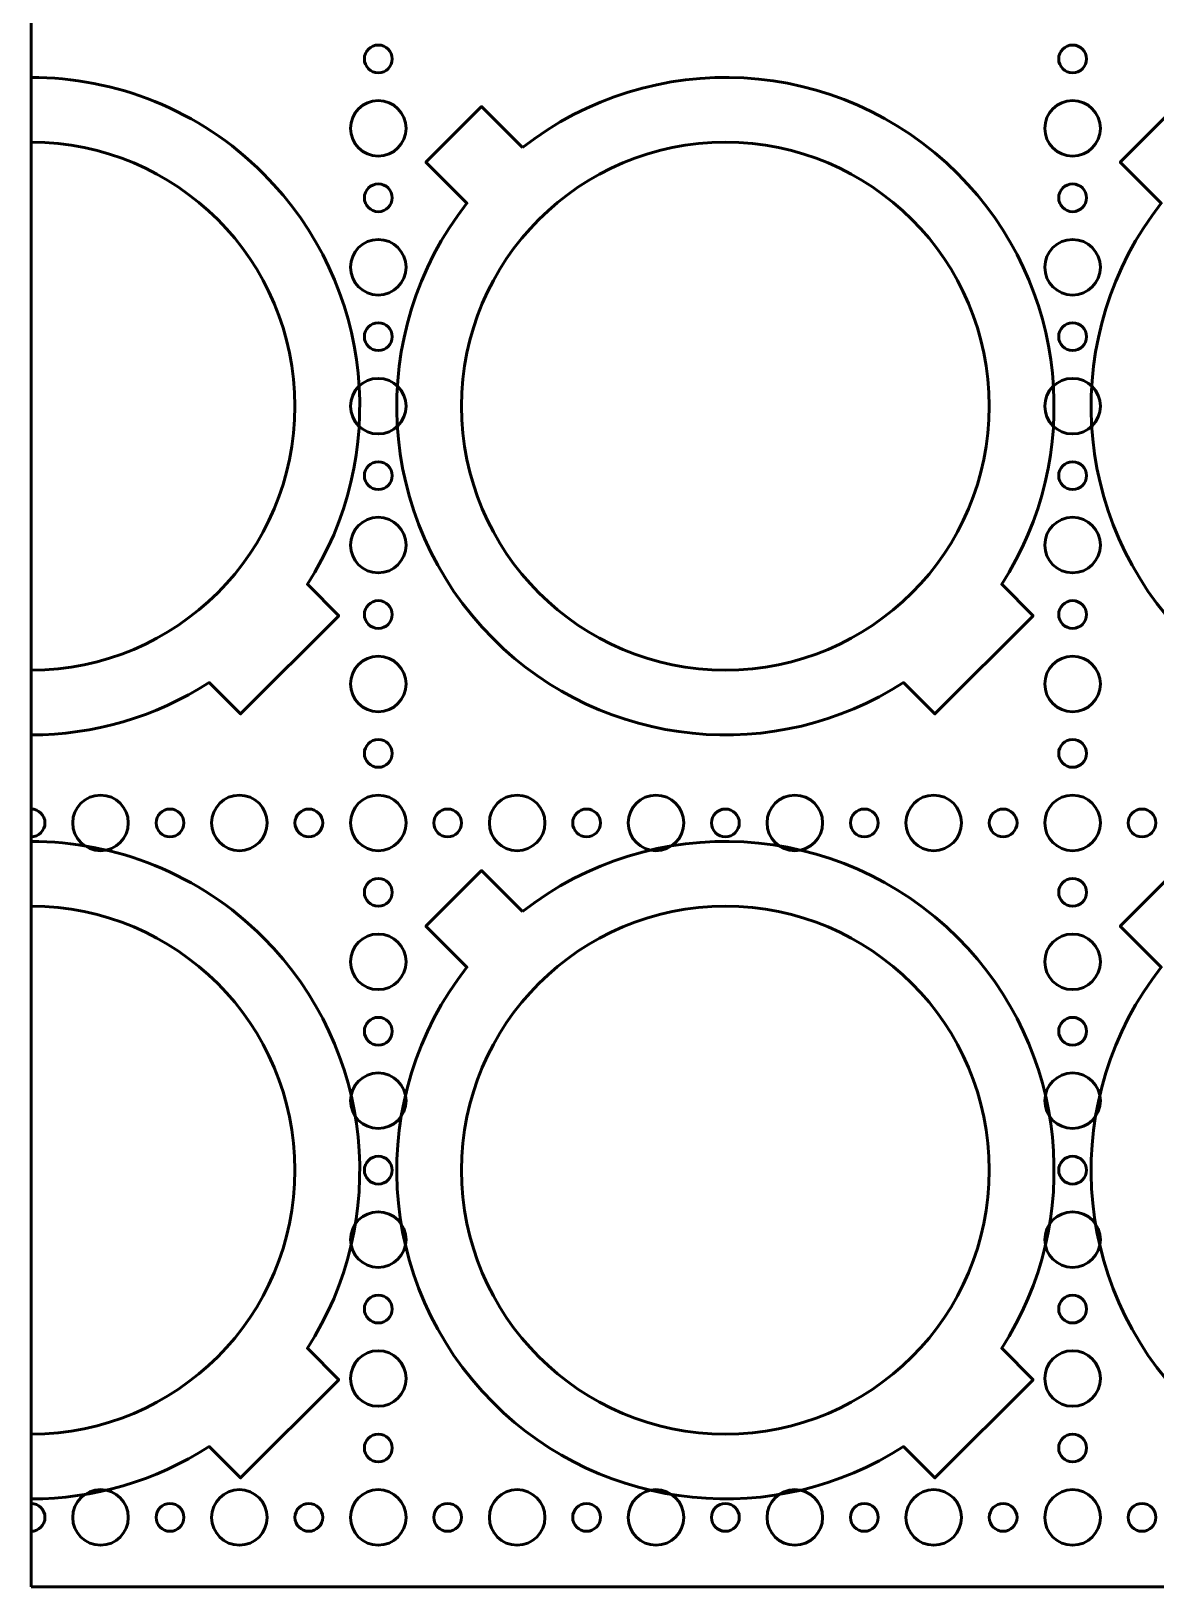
# Model space of a CAD drawing. Header units: centimetres. Extents: x -25 to 25, y -21 to 21.
# Drawn here: x -25 to -12.85, y -21 to -4.2 of the extents above; entities that cross this region are included whole.
import ezdxf

# ---------------------------------------------------------------- set-up
doc = ezdxf.new("R2010")
doc.units = ezdxf.units.CM
doc.header["$MEASUREMENT"] = 0
doc.layers.add('Layer 1', color=7, linetype='Continuous')

msp = doc.modelspace()

# ---------------------------------------------------------------- linework, layer by layer
at = {"layer": 'Layer 1', "lineweight": 53}
msp.add_lwpolyline([(-25, -21), (25, -21), (25, 21), (-25, 21), (-25, -21)], close=True, dxfattribs=at)
for points, knots in [([(-21.4, -4.5), (-21.4, -4.41716), (-21.33284, -4.35), (-21.25, -4.35), (-21.25, -4.35), (-21.16716, -4.35), (-21.1, -4.41716), (-21.1, -4.5), (-21.1, -4.5), (-21.1, -4.58284), (-21.16716, -4.65), (-21.25, -4.65), (-21.25, -4.65), (-21.33284, -4.65), (-21.4, -4.58284), (-21.4, -4.5)], [0, 0, 0, 0, 0.2, 0.2, 0.2, 0.2, 0.4, 0.4, 0.4, 0.4, 0.6, 0.6, 0.6, 0.6, 1, 1, 1, 1]), ([(-13.9, -4.5), (-13.9, -4.41716), (-13.83284, -4.35), (-13.75, -4.35), (-13.75, -4.35), (-13.66716, -4.35), (-13.6, -4.41716), (-13.6, -4.5), (-13.6, -4.5), (-13.6, -4.58284), (-13.66716, -4.65), (-13.75, -4.65), (-13.75, -4.65), (-13.83284, -4.65), (-13.9, -4.58284), (-13.9, -4.5)], [0, 0, 0, 0, 0.2, 0.2, 0.2, 0.2, 0.4, 0.4, 0.4, 0.4, 0.6, 0.6, 0.6, 0.6, 1, 1, 1, 1]), ([(-21.55, -5.25), (-21.55, -5.08431), (-21.41569, -4.95), (-21.25, -4.95), (-21.25, -4.95), (-21.08431, -4.95), (-20.95, -5.08431), (-20.95, -5.25), (-20.95, -5.25), (-20.95, -5.41569), (-21.08431, -5.55), (-21.25, -5.55), (-21.25, -5.55), (-21.41569, -5.55), (-21.55, -5.41569), (-21.55, -5.25)], [0, 0, 0, 0, 0.2, 0.2, 0.2, 0.2, 0.4, 0.4, 0.4, 0.4, 0.6, 0.6, 0.6, 0.6, 1, 1, 1, 1]), ([(-14.05, -5.25), (-14.05, -5.08431), (-13.91569, -4.95), (-13.75, -4.95), (-13.75, -4.95), (-13.58431, -4.95), (-13.45, -5.08431), (-13.45, -5.25), (-13.45, -5.25), (-13.45, -5.41569), (-13.58431, -5.55), (-13.75, -5.55), (-13.75, -5.55), (-13.91569, -5.55), (-14.05, -5.41569), (-14.05, -5.25)], [0, 0, 0, 0, 0.2, 0.2, 0.2, 0.2, 0.4, 0.4, 0.4, 0.4, 0.6, 0.6, 0.6, 0.6, 1, 1, 1, 1]), ([(-24.99999, -5.4), (-23.42598, -5.4), (-22.14999, -6.67599), (-22.14999, -8.25), (-22.14999, -8.25), (-22.14999, -9.82401), (-23.42598, -11.1), (-24.99999, -11.1), (-24.99999, -11.1), (-24.99999, -11.1), (-25, -11.1), (-25, -11.1), (-25, -11.1), (-25, -11.1), (-25, -5.4), (-25, -5.4), (-25, -5.4), (-25, -5.4), (-24.99999, -5.4), (-24.99999, -5.4)], [0, 0, 0, 0, 0.16666667, 0.16666667, 0.16666667, 0.16666667, 0.33333333, 0.33333333, 0.33333333, 0.33333333, 0.5, 0.5, 0.5, 0.5, 0.66666667, 0.66666667, 0.66666667, 0.66666667, 1, 1, 1, 1]), ([(-17.49999, -5.4), (-15.92598, -5.4), (-14.64999, -6.67599), (-14.64999, -8.25), (-14.64999, -8.25), (-14.64999, -9.82401), (-15.92598, -11.1), (-17.49999, -11.1), (-17.49999, -11.1), (-19.074, -11.1), (-20.34999, -9.82401), (-20.34999, -8.25), (-20.34999, -8.25), (-20.34999, -6.67599), (-19.074, -5.4), (-17.49999, -5.4)], [0, 0, 0, 0, 0.2, 0.2, 0.2, 0.2, 0.4, 0.4, 0.4, 0.4, 0.6, 0.6, 0.6, 0.6, 1, 1, 1, 1]), ([(-21.4, -6), (-21.4, -5.91716), (-21.33284, -5.85), (-21.25, -5.85), (-21.25, -5.85), (-21.16716, -5.85), (-21.1, -5.91716), (-21.1, -6), (-21.1, -6), (-21.1, -6.08284), (-21.16716, -6.15), (-21.25, -6.15), (-21.25, -6.15), (-21.33284, -6.15), (-21.4, -6.08284), (-21.4, -6)], [0, 0, 0, 0, 0.2, 0.2, 0.2, 0.2, 0.4, 0.4, 0.4, 0.4, 0.6, 0.6, 0.6, 0.6, 1, 1, 1, 1]), ([(-13.9, -6), (-13.9, -5.91716), (-13.83284, -5.85), (-13.75, -5.85), (-13.75, -5.85), (-13.66716, -5.85), (-13.6, -5.91716), (-13.6, -6), (-13.6, -6), (-13.6, -6.08284), (-13.66716, -6.15), (-13.75, -6.15), (-13.75, -6.15), (-13.83284, -6.15), (-13.9, -6.08284), (-13.9, -6)], [0, 0, 0, 0, 0.2, 0.2, 0.2, 0.2, 0.4, 0.4, 0.4, 0.4, 0.6, 0.6, 0.6, 0.6, 1, 1, 1, 1]), ([(-21.55, -6.75), (-21.55, -6.58431), (-21.41569, -6.45), (-21.25, -6.45), (-21.25, -6.45), (-21.08431, -6.45), (-20.95, -6.58431), (-20.95, -6.75), (-20.95, -6.75), (-20.95, -6.91569), (-21.08431, -7.05), (-21.25, -7.05), (-21.25, -7.05), (-21.41569, -7.05), (-21.55, -6.91569), (-21.55, -6.75)], [0, 0, 0, 0, 0.2, 0.2, 0.2, 0.2, 0.4, 0.4, 0.4, 0.4, 0.6, 0.6, 0.6, 0.6, 1, 1, 1, 1]), ([(-14.05, -6.75), (-14.05, -6.58431), (-13.91569, -6.45), (-13.75, -6.45), (-13.75, -6.45), (-13.58431, -6.45), (-13.45, -6.58431), (-13.45, -6.75), (-13.45, -6.75), (-13.45, -6.91569), (-13.58431, -7.05), (-13.75, -7.05), (-13.75, -7.05), (-13.91569, -7.05), (-14.05, -6.91569), (-14.05, -6.75)], [0, 0, 0, 0, 0.2, 0.2, 0.2, 0.2, 0.4, 0.4, 0.4, 0.4, 0.6, 0.6, 0.6, 0.6, 1, 1, 1, 1]), ([(-21.4, -7.5), (-21.4, -7.41716), (-21.33284, -7.35), (-21.25, -7.35), (-21.25, -7.35), (-21.16716, -7.35), (-21.1, -7.41716), (-21.1, -7.5), (-21.1, -7.5), (-21.1, -7.58284), (-21.16716, -7.65), (-21.25, -7.65), (-21.25, -7.65), (-21.33284, -7.65), (-21.4, -7.58284), (-21.4, -7.5)], [0, 0, 0, 0, 0.2, 0.2, 0.2, 0.2, 0.4, 0.4, 0.4, 0.4, 0.6, 0.6, 0.6, 0.6, 1, 1, 1, 1]), ([(-13.9, -7.5), (-13.9, -7.41716), (-13.83284, -7.35), (-13.75, -7.35), (-13.75, -7.35), (-13.66716, -7.35), (-13.6, -7.41716), (-13.6, -7.5), (-13.6, -7.5), (-13.6, -7.58284), (-13.66716, -7.65), (-13.75, -7.65), (-13.75, -7.65), (-13.83284, -7.65), (-13.9, -7.58284), (-13.9, -7.5)], [0, 0, 0, 0, 0.2, 0.2, 0.2, 0.2, 0.4, 0.4, 0.4, 0.4, 0.6, 0.6, 0.6, 0.6, 1, 1, 1, 1]), ([(-21.55, -8.25), (-21.55, -8.08431), (-21.41569, -7.95), (-21.25, -7.95), (-21.25, -7.95), (-21.08431, -7.95), (-20.95, -8.08431), (-20.95, -8.25), (-20.95, -8.25), (-20.95, -8.41569), (-21.08431, -8.55), (-21.25, -8.55), (-21.25, -8.55), (-21.41569, -8.55), (-21.55, -8.41569), (-21.55, -8.25)], [0, 0, 0, 0, 0.2, 0.2, 0.2, 0.2, 0.4, 0.4, 0.4, 0.4, 0.6, 0.6, 0.6, 0.6, 1, 1, 1, 1]), ([(-14.05, -8.25), (-14.05, -8.08431), (-13.91569, -7.95), (-13.75, -7.95), (-13.75, -7.95), (-13.58431, -7.95), (-13.45, -8.08431), (-13.45, -8.25), (-13.45, -8.25), (-13.45, -8.41569), (-13.58431, -8.55), (-13.75, -8.55), (-13.75, -8.55), (-13.91569, -8.55), (-14.05, -8.41569), (-14.05, -8.25)], [0, 0, 0, 0, 0.2, 0.2, 0.2, 0.2, 0.4, 0.4, 0.4, 0.4, 0.6, 0.6, 0.6, 0.6, 1, 1, 1, 1]), ([(-21.4, -9), (-21.4, -8.91716), (-21.33284, -8.85), (-21.25, -8.85), (-21.25, -8.85), (-21.16716, -8.85), (-21.1, -8.91716), (-21.1, -9), (-21.1, -9), (-21.1, -9.08284), (-21.16716, -9.15), (-21.25, -9.15), (-21.25, -9.15), (-21.33284, -9.15), (-21.4, -9.08284), (-21.4, -9)], [0, 0, 0, 0, 0.2, 0.2, 0.2, 0.2, 0.4, 0.4, 0.4, 0.4, 0.6, 0.6, 0.6, 0.6, 1, 1, 1, 1]), ([(-13.9, -9), (-13.9, -8.91716), (-13.83284, -8.85), (-13.75, -8.85), (-13.75, -8.85), (-13.66716, -8.85), (-13.6, -8.91716), (-13.6, -9), (-13.6, -9), (-13.6, -9.08284), (-13.66716, -9.15), (-13.75, -9.15), (-13.75, -9.15), (-13.83284, -9.15), (-13.9, -9.08284), (-13.9, -9)], [0, 0, 0, 0, 0.2, 0.2, 0.2, 0.2, 0.4, 0.4, 0.4, 0.4, 0.6, 0.6, 0.6, 0.6, 1, 1, 1, 1]), ([(-21.55, -9.75), (-21.55, -9.58431), (-21.41569, -9.45), (-21.25, -9.45), (-21.25, -9.45), (-21.08431, -9.45), (-20.95, -9.58431), (-20.95, -9.75), (-20.95, -9.75), (-20.95, -9.91569), (-21.08431, -10.05), (-21.25, -10.05), (-21.25, -10.05), (-21.41569, -10.05), (-21.55, -9.91569), (-21.55, -9.75)], [0, 0, 0, 0, 0.2, 0.2, 0.2, 0.2, 0.4, 0.4, 0.4, 0.4, 0.6, 0.6, 0.6, 0.6, 1, 1, 1, 1]), ([(-14.05, -9.75), (-14.05, -9.58431), (-13.91569, -9.45), (-13.75, -9.45), (-13.75, -9.45), (-13.58431, -9.45), (-13.45, -9.58431), (-13.45, -9.75), (-13.45, -9.75), (-13.45, -9.91569), (-13.58431, -10.05), (-13.75, -10.05), (-13.75, -10.05), (-13.91569, -10.05), (-14.05, -9.91569), (-14.05, -9.75)], [0, 0, 0, 0, 0.2, 0.2, 0.2, 0.2, 0.4, 0.4, 0.4, 0.4, 0.6, 0.6, 0.6, 0.6, 1, 1, 1, 1]), ([(-21.4, -10.5), (-21.4, -10.41716), (-21.33284, -10.35), (-21.25, -10.35), (-21.25, -10.35), (-21.16716, -10.35), (-21.1, -10.41716), (-21.1, -10.5), (-21.1, -10.5), (-21.1, -10.58284), (-21.16716, -10.65), (-21.25, -10.65), (-21.25, -10.65), (-21.33284, -10.65), (-21.4, -10.58284), (-21.4, -10.5)], [0, 0, 0, 0, 0.2, 0.2, 0.2, 0.2, 0.4, 0.4, 0.4, 0.4, 0.6, 0.6, 0.6, 0.6, 1, 1, 1, 1]), ([(-13.9, -10.5), (-13.9, -10.41716), (-13.83284, -10.35), (-13.75, -10.35), (-13.75, -10.35), (-13.66716, -10.35), (-13.6, -10.41716), (-13.6, -10.5), (-13.6, -10.5), (-13.6, -10.58284), (-13.66716, -10.65), (-13.75, -10.65), (-13.75, -10.65), (-13.83284, -10.65), (-13.9, -10.58284), (-13.9, -10.5)], [0, 0, 0, 0, 0.2, 0.2, 0.2, 0.2, 0.4, 0.4, 0.4, 0.4, 0.6, 0.6, 0.6, 0.6, 1, 1, 1, 1]), ([(-21.55, -11.25), (-21.55, -11.08431), (-21.41569, -10.95), (-21.25, -10.95), (-21.25, -10.95), (-21.08431, -10.95), (-20.95, -11.08431), (-20.95, -11.25), (-20.95, -11.25), (-20.95, -11.41569), (-21.08431, -11.55), (-21.25, -11.55), (-21.25, -11.55), (-21.41569, -11.55), (-21.55, -11.41569), (-21.55, -11.25)], [0, 0, 0, 0, 0.2, 0.2, 0.2, 0.2, 0.4, 0.4, 0.4, 0.4, 0.6, 0.6, 0.6, 0.6, 1, 1, 1, 1]), ([(-14.05, -11.25), (-14.05, -11.08431), (-13.91569, -10.95), (-13.75, -10.95), (-13.75, -10.95), (-13.58431, -10.95), (-13.45, -11.08431), (-13.45, -11.25), (-13.45, -11.25), (-13.45, -11.41569), (-13.58431, -11.55), (-13.75, -11.55), (-13.75, -11.55), (-13.91569, -11.55), (-14.05, -11.41569), (-14.05, -11.25)], [0, 0, 0, 0, 0.2, 0.2, 0.2, 0.2, 0.4, 0.4, 0.4, 0.4, 0.6, 0.6, 0.6, 0.6, 1, 1, 1, 1]), ([(-21.4, -12), (-21.4, -11.91716), (-21.33284, -11.85), (-21.25, -11.85), (-21.25, -11.85), (-21.16716, -11.85), (-21.1, -11.91716), (-21.1, -12), (-21.1, -12), (-21.1, -12.08284), (-21.16716, -12.15), (-21.25, -12.15), (-21.25, -12.15), (-21.33284, -12.15), (-21.4, -12.08284), (-21.4, -12)], [0, 0, 0, 0, 0.2, 0.2, 0.2, 0.2, 0.4, 0.4, 0.4, 0.4, 0.6, 0.6, 0.6, 0.6, 1, 1, 1, 1]), ([(-13.9, -12), (-13.9, -11.91716), (-13.83284, -11.85), (-13.75, -11.85), (-13.75, -11.85), (-13.66716, -11.85), (-13.6, -11.91716), (-13.6, -12), (-13.6, -12), (-13.6, -12.08284), (-13.66716, -12.15), (-13.75, -12.15), (-13.75, -12.15), (-13.83284, -12.15), (-13.9, -12.08284), (-13.9, -12)], [0, 0, 0, 0, 0.2, 0.2, 0.2, 0.2, 0.4, 0.4, 0.4, 0.4, 0.6, 0.6, 0.6, 0.6, 1, 1, 1, 1]), ([(-25, -12.6), (-24.91716, -12.6), (-24.85, -12.66716), (-24.85, -12.75), (-24.85, -12.75), (-24.85, -12.83284), (-24.91716, -12.9), (-25, -12.9), (-25, -12.9), (-25, -12.9), (-25, -12.6), (-25, -12.6)], [0, 0, 0, 0, 0.25, 0.25, 0.25, 0.25, 0.5, 0.5, 0.5, 0.5, 1, 1, 1, 1]), ([(-24.25, -12.45), (-24.08431, -12.45), (-23.95, -12.58431), (-23.95, -12.75), (-23.95, -12.75), (-23.95, -12.91569), (-24.08431, -13.05), (-24.25, -13.05), (-24.25, -13.05), (-24.41569, -13.05), (-24.55, -12.91569), (-24.55, -12.75), (-24.55, -12.75), (-24.55, -12.58431), (-24.41569, -12.45), (-24.25, -12.45)], [0, 0, 0, 0, 0.2, 0.2, 0.2, 0.2, 0.4, 0.4, 0.4, 0.4, 0.6, 0.6, 0.6, 0.6, 1, 1, 1, 1]), ([(-23.5, -12.6), (-23.41716, -12.6), (-23.35, -12.66716), (-23.35, -12.75), (-23.35, -12.75), (-23.35, -12.83284), (-23.41716, -12.9), (-23.5, -12.9), (-23.5, -12.9), (-23.58284, -12.9), (-23.65, -12.83284), (-23.65, -12.75), (-23.65, -12.75), (-23.65, -12.66716), (-23.58284, -12.6), (-23.5, -12.6)], [0, 0, 0, 0, 0.2, 0.2, 0.2, 0.2, 0.4, 0.4, 0.4, 0.4, 0.6, 0.6, 0.6, 0.6, 1, 1, 1, 1]), ([(-22.75, -12.45), (-22.58431, -12.45), (-22.45, -12.58431), (-22.45, -12.75), (-22.45, -12.75), (-22.45, -12.91569), (-22.58431, -13.05), (-22.75, -13.05), (-22.75, -13.05), (-22.91569, -13.05), (-23.05, -12.91569), (-23.05, -12.75), (-23.05, -12.75), (-23.05, -12.58431), (-22.91569, -12.45), (-22.75, -12.45)], [0, 0, 0, 0, 0.2, 0.2, 0.2, 0.2, 0.4, 0.4, 0.4, 0.4, 0.6, 0.6, 0.6, 0.6, 1, 1, 1, 1]), ([(-22, -12.6), (-21.91716, -12.6), (-21.85, -12.66716), (-21.85, -12.75), (-21.85, -12.75), (-21.85, -12.83284), (-21.91716, -12.9), (-22, -12.9), (-22, -12.9), (-22.08284, -12.9), (-22.15, -12.83284), (-22.15, -12.75), (-22.15, -12.75), (-22.15, -12.66716), (-22.08284, -12.6), (-22, -12.6)], [0, 0, 0, 0, 0.2, 0.2, 0.2, 0.2, 0.4, 0.4, 0.4, 0.4, 0.6, 0.6, 0.6, 0.6, 1, 1, 1, 1]), ([(-21.25, -12.45), (-21.08431, -12.45), (-20.95, -12.58431), (-20.95, -12.75), (-20.95, -12.75), (-20.95, -12.91569), (-21.08431, -13.05), (-21.25, -13.05), (-21.25, -13.05), (-21.41569, -13.05), (-21.55, -12.91569), (-21.55, -12.75), (-21.55, -12.75), (-21.55, -12.58431), (-21.41569, -12.45), (-21.25, -12.45)], [0, 0, 0, 0, 0.2, 0.2, 0.2, 0.2, 0.4, 0.4, 0.4, 0.4, 0.6, 0.6, 0.6, 0.6, 1, 1, 1, 1]), ([(-20.5, -12.6), (-20.41716, -12.6), (-20.35, -12.66716), (-20.35, -12.75), (-20.35, -12.75), (-20.35, -12.83284), (-20.41716, -12.9), (-20.5, -12.9), (-20.5, -12.9), (-20.58284, -12.9), (-20.65, -12.83284), (-20.65, -12.75), (-20.65, -12.75), (-20.65, -12.66716), (-20.58284, -12.6), (-20.5, -12.6)], [0, 0, 0, 0, 0.2, 0.2, 0.2, 0.2, 0.4, 0.4, 0.4, 0.4, 0.6, 0.6, 0.6, 0.6, 1, 1, 1, 1]), ([(-19.75, -12.45), (-19.58431, -12.45), (-19.45, -12.58431), (-19.45, -12.75), (-19.45, -12.75), (-19.45, -12.91569), (-19.58431, -13.05), (-19.75, -13.05), (-19.75, -13.05), (-19.91569, -13.05), (-20.05, -12.91569), (-20.05, -12.75), (-20.05, -12.75), (-20.05, -12.58431), (-19.91569, -12.45), (-19.75, -12.45)], [0, 0, 0, 0, 0.2, 0.2, 0.2, 0.2, 0.4, 0.4, 0.4, 0.4, 0.6, 0.6, 0.6, 0.6, 1, 1, 1, 1]), ([(-19, -12.6), (-18.91716, -12.6), (-18.85, -12.66716), (-18.85, -12.75), (-18.85, -12.75), (-18.85, -12.83284), (-18.91716, -12.9), (-19, -12.9), (-19, -12.9), (-19.08284, -12.9), (-19.15, -12.83284), (-19.15, -12.75), (-19.15, -12.75), (-19.15, -12.66716), (-19.08284, -12.6), (-19, -12.6)], [0, 0, 0, 0, 0.2, 0.2, 0.2, 0.2, 0.4, 0.4, 0.4, 0.4, 0.6, 0.6, 0.6, 0.6, 1, 1, 1, 1]), ([(-18.25, -12.45), (-18.08431, -12.45), (-17.95, -12.58431), (-17.95, -12.75), (-17.95, -12.75), (-17.95, -12.91569), (-18.08431, -13.05), (-18.25, -13.05), (-18.25, -13.05), (-18.41569, -13.05), (-18.55, -12.91569), (-18.55, -12.75), (-18.55, -12.75), (-18.55, -12.58431), (-18.41569, -12.45), (-18.25, -12.45)], [0, 0, 0, 0, 0.2, 0.2, 0.2, 0.2, 0.4, 0.4, 0.4, 0.4, 0.6, 0.6, 0.6, 0.6, 1, 1, 1, 1]), ([(-17.5, -12.6), (-17.41716, -12.6), (-17.35, -12.66716), (-17.35, -12.75), (-17.35, -12.75), (-17.35, -12.83284), (-17.41716, -12.9), (-17.5, -12.9), (-17.5, -12.9), (-17.58284, -12.9), (-17.65, -12.83284), (-17.65, -12.75), (-17.65, -12.75), (-17.65, -12.66716), (-17.58284, -12.6), (-17.5, -12.6)], [0, 0, 0, 0, 0.2, 0.2, 0.2, 0.2, 0.4, 0.4, 0.4, 0.4, 0.6, 0.6, 0.6, 0.6, 1, 1, 1, 1]), ([(-16.75, -12.45), (-16.58431, -12.45), (-16.45, -12.58431), (-16.45, -12.75), (-16.45, -12.75), (-16.45, -12.91569), (-16.58431, -13.05), (-16.75, -13.05), (-16.75, -13.05), (-16.91569, -13.05), (-17.05, -12.91569), (-17.05, -12.75), (-17.05, -12.75), (-17.05, -12.58431), (-16.91569, -12.45), (-16.75, -12.45)], [0, 0, 0, 0, 0.2, 0.2, 0.2, 0.2, 0.4, 0.4, 0.4, 0.4, 0.6, 0.6, 0.6, 0.6, 1, 1, 1, 1]), ([(-16, -12.6), (-15.91716, -12.6), (-15.85, -12.66716), (-15.85, -12.75), (-15.85, -12.75), (-15.85, -12.83284), (-15.91716, -12.9), (-16, -12.9), (-16, -12.9), (-16.08284, -12.9), (-16.15, -12.83284), (-16.15, -12.75), (-16.15, -12.75), (-16.15, -12.66716), (-16.08284, -12.6), (-16, -12.6)], [0, 0, 0, 0, 0.2, 0.2, 0.2, 0.2, 0.4, 0.4, 0.4, 0.4, 0.6, 0.6, 0.6, 0.6, 1, 1, 1, 1]), ([(-15.25, -12.45), (-15.08431, -12.45), (-14.95, -12.58431), (-14.95, -12.75), (-14.95, -12.75), (-14.95, -12.91569), (-15.08431, -13.05), (-15.25, -13.05), (-15.25, -13.05), (-15.41569, -13.05), (-15.55, -12.91569), (-15.55, -12.75), (-15.55, -12.75), (-15.55, -12.58431), (-15.41569, -12.45), (-15.25, -12.45)], [0, 0, 0, 0, 0.2, 0.2, 0.2, 0.2, 0.4, 0.4, 0.4, 0.4, 0.6, 0.6, 0.6, 0.6, 1, 1, 1, 1]), ([(-14.5, -12.6), (-14.41716, -12.6), (-14.35, -12.66716), (-14.35, -12.75), (-14.35, -12.75), (-14.35, -12.83284), (-14.41716, -12.9), (-14.5, -12.9), (-14.5, -12.9), (-14.58284, -12.9), (-14.65, -12.83284), (-14.65, -12.75), (-14.65, -12.75), (-14.65, -12.66716), (-14.58284, -12.6), (-14.5, -12.6)], [0, 0, 0, 0, 0.2, 0.2, 0.2, 0.2, 0.4, 0.4, 0.4, 0.4, 0.6, 0.6, 0.6, 0.6, 1, 1, 1, 1]), ([(-13.75, -12.45), (-13.58431, -12.45), (-13.45, -12.58431), (-13.45, -12.75), (-13.45, -12.75), (-13.45, -12.91569), (-13.58431, -13.05), (-13.75, -13.05), (-13.75, -13.05), (-13.91569, -13.05), (-14.05, -12.91569), (-14.05, -12.75), (-14.05, -12.75), (-14.05, -12.58431), (-13.91569, -12.45), (-13.75, -12.45)], [0, 0, 0, 0, 0.2, 0.2, 0.2, 0.2, 0.4, 0.4, 0.4, 0.4, 0.6, 0.6, 0.6, 0.6, 1, 1, 1, 1]), ([(-13, -12.6), (-12.91716, -12.6), (-12.85, -12.66716), (-12.85, -12.75), (-12.85, -12.75), (-12.85, -12.83284), (-12.91716, -12.9), (-13, -12.9), (-13, -12.9), (-13.08284, -12.9), (-13.15, -12.83284), (-13.15, -12.75), (-13.15, -12.75), (-13.15, -12.66716), (-13.08284, -12.6), (-13, -12.6)], [0, 0, 0, 0, 0.2, 0.2, 0.2, 0.2, 0.4, 0.4, 0.4, 0.4, 0.6, 0.6, 0.6, 0.6, 1, 1, 1, 1]), ([(-21.4, -13.5), (-21.4, -13.41716), (-21.33284, -13.35), (-21.25, -13.35), (-21.25, -13.35), (-21.16716, -13.35), (-21.1, -13.41716), (-21.1, -13.5), (-21.1, -13.5), (-21.1, -13.58284), (-21.16716, -13.65), (-21.25, -13.65), (-21.25, -13.65), (-21.33284, -13.65), (-21.4, -13.58284), (-21.4, -13.5)], [0, 0, 0, 0, 0.2, 0.2, 0.2, 0.2, 0.4, 0.4, 0.4, 0.4, 0.6, 0.6, 0.6, 0.6, 1, 1, 1, 1]), ([(-13.9, -13.5), (-13.9, -13.41716), (-13.83284, -13.35), (-13.75, -13.35), (-13.75, -13.35), (-13.66716, -13.35), (-13.6, -13.41716), (-13.6, -13.5), (-13.6, -13.5), (-13.6, -13.58284), (-13.66716, -13.65), (-13.75, -13.65), (-13.75, -13.65), (-13.83284, -13.65), (-13.9, -13.58284), (-13.9, -13.5)], [0, 0, 0, 0, 0.2, 0.2, 0.2, 0.2, 0.4, 0.4, 0.4, 0.4, 0.6, 0.6, 0.6, 0.6, 1, 1, 1, 1]), ([(-24.99999, -13.65), (-23.42598, -13.65), (-22.14999, -14.92599), (-22.14999, -16.5), (-22.14999, -16.5), (-22.14999, -18.07401), (-23.42598, -19.35), (-24.99999, -19.35), (-24.99999, -19.35), (-24.99999, -19.35), (-25, -19.35), (-25, -19.35), (-25, -19.35), (-25, -19.35), (-25, -13.65), (-25, -13.65), (-25, -13.65), (-25, -13.65), (-24.99999, -13.65), (-24.99999, -13.65)], [0, 0, 0, 0, 0.16666667, 0.16666667, 0.16666667, 0.16666667, 0.33333333, 0.33333333, 0.33333333, 0.33333333, 0.5, 0.5, 0.5, 0.5, 0.66666667, 0.66666667, 0.66666667, 0.66666667, 1, 1, 1, 1]), ([(-17.49999, -13.65), (-15.92598, -13.65), (-14.64999, -14.92599), (-14.64999, -16.5), (-14.64999, -16.5), (-14.64999, -18.07401), (-15.92598, -19.35), (-17.49999, -19.35), (-17.49999, -19.35), (-19.074, -19.35), (-20.34999, -18.07401), (-20.34999, -16.5), (-20.34999, -16.5), (-20.34999, -14.92599), (-19.074, -13.65), (-17.49999, -13.65)], [0, 0, 0, 0, 0.2, 0.2, 0.2, 0.2, 0.4, 0.4, 0.4, 0.4, 0.6, 0.6, 0.6, 0.6, 1, 1, 1, 1]), ([(-21.55, -14.25), (-21.55, -14.08431), (-21.41569, -13.95), (-21.25, -13.95), (-21.25, -13.95), (-21.08431, -13.95), (-20.95, -14.08431), (-20.95, -14.25), (-20.95, -14.25), (-20.95, -14.41569), (-21.08431, -14.55), (-21.25, -14.55), (-21.25, -14.55), (-21.41569, -14.55), (-21.55, -14.41569), (-21.55, -14.25)], [0, 0, 0, 0, 0.2, 0.2, 0.2, 0.2, 0.4, 0.4, 0.4, 0.4, 0.6, 0.6, 0.6, 0.6, 1, 1, 1, 1]), ([(-14.05, -14.25), (-14.05, -14.08431), (-13.91569, -13.95), (-13.75, -13.95), (-13.75, -13.95), (-13.58431, -13.95), (-13.45, -14.08431), (-13.45, -14.25), (-13.45, -14.25), (-13.45, -14.41569), (-13.58431, -14.55), (-13.75, -14.55), (-13.75, -14.55), (-13.91569, -14.55), (-14.05, -14.41569), (-14.05, -14.25)], [0, 0, 0, 0, 0.2, 0.2, 0.2, 0.2, 0.4, 0.4, 0.4, 0.4, 0.6, 0.6, 0.6, 0.6, 1, 1, 1, 1]), ([(-21.4, -15), (-21.4, -14.91716), (-21.33284, -14.85), (-21.25, -14.85), (-21.25, -14.85), (-21.16716, -14.85), (-21.1, -14.91716), (-21.1, -15), (-21.1, -15), (-21.1, -15.08284), (-21.16716, -15.15), (-21.25, -15.15), (-21.25, -15.15), (-21.33284, -15.15), (-21.4, -15.08284), (-21.4, -15)], [0, 0, 0, 0, 0.2, 0.2, 0.2, 0.2, 0.4, 0.4, 0.4, 0.4, 0.6, 0.6, 0.6, 0.6, 1, 1, 1, 1]), ([(-13.9, -15), (-13.9, -14.91716), (-13.83284, -14.85), (-13.75, -14.85), (-13.75, -14.85), (-13.66716, -14.85), (-13.6, -14.91716), (-13.6, -15), (-13.6, -15), (-13.6, -15.08284), (-13.66716, -15.15), (-13.75, -15.15), (-13.75, -15.15), (-13.83284, -15.15), (-13.9, -15.08284), (-13.9, -15)], [0, 0, 0, 0, 0.2, 0.2, 0.2, 0.2, 0.4, 0.4, 0.4, 0.4, 0.6, 0.6, 0.6, 0.6, 1, 1, 1, 1]), ([(-21.55, -15.75), (-21.55, -15.58431), (-21.41569, -15.45), (-21.25, -15.45), (-21.25, -15.45), (-21.08431, -15.45), (-20.95, -15.58431), (-20.95, -15.75), (-20.95, -15.75), (-20.95, -15.91569), (-21.08431, -16.05), (-21.25, -16.05), (-21.25, -16.05), (-21.41569, -16.05), (-21.55, -15.91569), (-21.55, -15.75)], [0, 0, 0, 0, 0.2, 0.2, 0.2, 0.2, 0.4, 0.4, 0.4, 0.4, 0.6, 0.6, 0.6, 0.6, 1, 1, 1, 1]), ([(-14.05, -15.75), (-14.05, -15.58431), (-13.91569, -15.45), (-13.75, -15.45), (-13.75, -15.45), (-13.58431, -15.45), (-13.45, -15.58431), (-13.45, -15.75), (-13.45, -15.75), (-13.45, -15.91569), (-13.58431, -16.05), (-13.75, -16.05), (-13.75, -16.05), (-13.91569, -16.05), (-14.05, -15.91569), (-14.05, -15.75)], [0, 0, 0, 0, 0.2, 0.2, 0.2, 0.2, 0.4, 0.4, 0.4, 0.4, 0.6, 0.6, 0.6, 0.6, 1, 1, 1, 1]), ([(-21.4, -16.5), (-21.4, -16.41716), (-21.33284, -16.35), (-21.25, -16.35), (-21.25, -16.35), (-21.16716, -16.35), (-21.1, -16.41716), (-21.1, -16.5), (-21.1, -16.5), (-21.1, -16.58284), (-21.16716, -16.65), (-21.25, -16.65), (-21.25, -16.65), (-21.33284, -16.65), (-21.4, -16.58284), (-21.4, -16.5)], [0, 0, 0, 0, 0.2, 0.2, 0.2, 0.2, 0.4, 0.4, 0.4, 0.4, 0.6, 0.6, 0.6, 0.6, 1, 1, 1, 1]), ([(-13.9, -16.5), (-13.9, -16.41716), (-13.83284, -16.35), (-13.75, -16.35), (-13.75, -16.35), (-13.66716, -16.35), (-13.6, -16.41716), (-13.6, -16.5), (-13.6, -16.5), (-13.6, -16.58284), (-13.66716, -16.65), (-13.75, -16.65), (-13.75, -16.65), (-13.83284, -16.65), (-13.9, -16.58284), (-13.9, -16.5)], [0, 0, 0, 0, 0.2, 0.2, 0.2, 0.2, 0.4, 0.4, 0.4, 0.4, 0.6, 0.6, 0.6, 0.6, 1, 1, 1, 1]), ([(-21.55, -17.25), (-21.55, -17.08431), (-21.41569, -16.95), (-21.25, -16.95), (-21.25, -16.95), (-21.08431, -16.95), (-20.95, -17.08431), (-20.95, -17.25), (-20.95, -17.25), (-20.95, -17.41569), (-21.08431, -17.55), (-21.25, -17.55), (-21.25, -17.55), (-21.41569, -17.55), (-21.55, -17.41569), (-21.55, -17.25)], [0, 0, 0, 0, 0.2, 0.2, 0.2, 0.2, 0.4, 0.4, 0.4, 0.4, 0.6, 0.6, 0.6, 0.6, 1, 1, 1, 1]), ([(-14.05, -17.25), (-14.05, -17.08431), (-13.91569, -16.95), (-13.75, -16.95), (-13.75, -16.95), (-13.58431, -16.95), (-13.45, -17.08431), (-13.45, -17.25), (-13.45, -17.25), (-13.45, -17.41569), (-13.58431, -17.55), (-13.75, -17.55), (-13.75, -17.55), (-13.91569, -17.55), (-14.05, -17.41569), (-14.05, -17.25)], [0, 0, 0, 0, 0.2, 0.2, 0.2, 0.2, 0.4, 0.4, 0.4, 0.4, 0.6, 0.6, 0.6, 0.6, 1, 1, 1, 1]), ([(-21.4, -18), (-21.4, -17.91716), (-21.33284, -17.85), (-21.25, -17.85), (-21.25, -17.85), (-21.16716, -17.85), (-21.1, -17.91716), (-21.1, -18), (-21.1, -18), (-21.1, -18.08284), (-21.16716, -18.15), (-21.25, -18.15), (-21.25, -18.15), (-21.33284, -18.15), (-21.4, -18.08284), (-21.4, -18)], [0, 0, 0, 0, 0.2, 0.2, 0.2, 0.2, 0.4, 0.4, 0.4, 0.4, 0.6, 0.6, 0.6, 0.6, 1, 1, 1, 1]), ([(-13.9, -18), (-13.9, -17.91716), (-13.83284, -17.85), (-13.75, -17.85), (-13.75, -17.85), (-13.66716, -17.85), (-13.6, -17.91716), (-13.6, -18), (-13.6, -18), (-13.6, -18.08284), (-13.66716, -18.15), (-13.75, -18.15), (-13.75, -18.15), (-13.83284, -18.15), (-13.9, -18.08284), (-13.9, -18)], [0, 0, 0, 0, 0.2, 0.2, 0.2, 0.2, 0.4, 0.4, 0.4, 0.4, 0.6, 0.6, 0.6, 0.6, 1, 1, 1, 1]), ([(-21.55, -18.75), (-21.55, -18.58431), (-21.41569, -18.45), (-21.25, -18.45), (-21.25, -18.45), (-21.08431, -18.45), (-20.95, -18.58431), (-20.95, -18.75), (-20.95, -18.75), (-20.95, -18.91569), (-21.08431, -19.05), (-21.25, -19.05), (-21.25, -19.05), (-21.41569, -19.05), (-21.55, -18.91569), (-21.55, -18.75)], [0, 0, 0, 0, 0.2, 0.2, 0.2, 0.2, 0.4, 0.4, 0.4, 0.4, 0.6, 0.6, 0.6, 0.6, 1, 1, 1, 1]), ([(-14.05, -18.75), (-14.05, -18.58431), (-13.91569, -18.45), (-13.75, -18.45), (-13.75, -18.45), (-13.58431, -18.45), (-13.45, -18.58431), (-13.45, -18.75), (-13.45, -18.75), (-13.45, -18.91569), (-13.58431, -19.05), (-13.75, -19.05), (-13.75, -19.05), (-13.91569, -19.05), (-14.05, -18.91569), (-14.05, -18.75)], [0, 0, 0, 0, 0.2, 0.2, 0.2, 0.2, 0.4, 0.4, 0.4, 0.4, 0.6, 0.6, 0.6, 0.6, 1, 1, 1, 1]), ([(-21.4, -19.5), (-21.4, -19.41716), (-21.33284, -19.35), (-21.25, -19.35), (-21.25, -19.35), (-21.16716, -19.35), (-21.1, -19.41716), (-21.1, -19.5), (-21.1, -19.5), (-21.1, -19.58284), (-21.16716, -19.65), (-21.25, -19.65), (-21.25, -19.65), (-21.33284, -19.65), (-21.4, -19.58284), (-21.4, -19.5)], [0, 0, 0, 0, 0.2, 0.2, 0.2, 0.2, 0.4, 0.4, 0.4, 0.4, 0.6, 0.6, 0.6, 0.6, 1, 1, 1, 1]), ([(-13.9, -19.5), (-13.9, -19.41716), (-13.83284, -19.35), (-13.75, -19.35), (-13.75, -19.35), (-13.66716, -19.35), (-13.6, -19.41716), (-13.6, -19.5), (-13.6, -19.5), (-13.6, -19.58284), (-13.66716, -19.65), (-13.75, -19.65), (-13.75, -19.65), (-13.83284, -19.65), (-13.9, -19.58284), (-13.9, -19.5)], [0, 0, 0, 0, 0.2, 0.2, 0.2, 0.2, 0.4, 0.4, 0.4, 0.4, 0.6, 0.6, 0.6, 0.6, 1, 1, 1, 1]), ([(-24.25, -19.95), (-24.08431, -19.95), (-23.95, -20.08431), (-23.95, -20.25), (-23.95, -20.25), (-23.95, -20.41569), (-24.08431, -20.55), (-24.25, -20.55), (-24.25, -20.55), (-24.41569, -20.55), (-24.55, -20.41569), (-24.55, -20.25), (-24.55, -20.25), (-24.55, -20.08431), (-24.41569, -19.95), (-24.25, -19.95)], [0, 0, 0, 0, 0.2, 0.2, 0.2, 0.2, 0.4, 0.4, 0.4, 0.4, 0.6, 0.6, 0.6, 0.6, 1, 1, 1, 1]), ([(-22.75, -19.95), (-22.58431, -19.95), (-22.45, -20.08431), (-22.45, -20.25), (-22.45, -20.25), (-22.45, -20.41569), (-22.58431, -20.55), (-22.75, -20.55), (-22.75, -20.55), (-22.91569, -20.55), (-23.05, -20.41569), (-23.05, -20.25), (-23.05, -20.25), (-23.05, -20.08431), (-22.91569, -19.95), (-22.75, -19.95)], [0, 0, 0, 0, 0.2, 0.2, 0.2, 0.2, 0.4, 0.4, 0.4, 0.4, 0.6, 0.6, 0.6, 0.6, 1, 1, 1, 1]), ([(-21.25, -19.95), (-21.08431, -19.95), (-20.95, -20.08431), (-20.95, -20.25), (-20.95, -20.25), (-20.95, -20.41569), (-21.08431, -20.55), (-21.25, -20.55), (-21.25, -20.55), (-21.41569, -20.55), (-21.55, -20.41569), (-21.55, -20.25), (-21.55, -20.25), (-21.55, -20.08431), (-21.41569, -19.95), (-21.25, -19.95)], [0, 0, 0, 0, 0.2, 0.2, 0.2, 0.2, 0.4, 0.4, 0.4, 0.4, 0.6, 0.6, 0.6, 0.6, 1, 1, 1, 1]), ([(-19.75, -19.95), (-19.58431, -19.95), (-19.45, -20.08431), (-19.45, -20.25), (-19.45, -20.25), (-19.45, -20.41569), (-19.58431, -20.55), (-19.75, -20.55), (-19.75, -20.55), (-19.91569, -20.55), (-20.05, -20.41569), (-20.05, -20.25), (-20.05, -20.25), (-20.05, -20.08431), (-19.91569, -19.95), (-19.75, -19.95)], [0, 0, 0, 0, 0.2, 0.2, 0.2, 0.2, 0.4, 0.4, 0.4, 0.4, 0.6, 0.6, 0.6, 0.6, 1, 1, 1, 1]), ([(-18.25, -19.95), (-18.08431, -19.95), (-17.95, -20.08431), (-17.95, -20.25), (-17.95, -20.25), (-17.95, -20.41569), (-18.08431, -20.55), (-18.25, -20.55), (-18.25, -20.55), (-18.41569, -20.55), (-18.55, -20.41569), (-18.55, -20.25), (-18.55, -20.25), (-18.55, -20.08431), (-18.41569, -19.95), (-18.25, -19.95)], [0, 0, 0, 0, 0.2, 0.2, 0.2, 0.2, 0.4, 0.4, 0.4, 0.4, 0.6, 0.6, 0.6, 0.6, 1, 1, 1, 1]), ([(-16.75, -19.95), (-16.58431, -19.95), (-16.45, -20.08431), (-16.45, -20.25), (-16.45, -20.25), (-16.45, -20.41569), (-16.58431, -20.55), (-16.75, -20.55), (-16.75, -20.55), (-16.91569, -20.55), (-17.05, -20.41569), (-17.05, -20.25), (-17.05, -20.25), (-17.05, -20.08431), (-16.91569, -19.95), (-16.75, -19.95)], [0, 0, 0, 0, 0.2, 0.2, 0.2, 0.2, 0.4, 0.4, 0.4, 0.4, 0.6, 0.6, 0.6, 0.6, 1, 1, 1, 1]), ([(-15.25, -19.95), (-15.08431, -19.95), (-14.95, -20.08431), (-14.95, -20.25), (-14.95, -20.25), (-14.95, -20.41569), (-15.08431, -20.55), (-15.25, -20.55), (-15.25, -20.55), (-15.41569, -20.55), (-15.55, -20.41569), (-15.55, -20.25), (-15.55, -20.25), (-15.55, -20.08431), (-15.41569, -19.95), (-15.25, -19.95)], [0, 0, 0, 0, 0.2, 0.2, 0.2, 0.2, 0.4, 0.4, 0.4, 0.4, 0.6, 0.6, 0.6, 0.6, 1, 1, 1, 1]), ([(-13.75, -19.95), (-13.58431, -19.95), (-13.45, -20.08431), (-13.45, -20.25), (-13.45, -20.25), (-13.45, -20.41569), (-13.58431, -20.55), (-13.75, -20.55), (-13.75, -20.55), (-13.91569, -20.55), (-14.05, -20.41569), (-14.05, -20.25), (-14.05, -20.25), (-14.05, -20.08431), (-13.91569, -19.95), (-13.75, -19.95)], [0, 0, 0, 0, 0.2, 0.2, 0.2, 0.2, 0.4, 0.4, 0.4, 0.4, 0.6, 0.6, 0.6, 0.6, 1, 1, 1, 1]), ([(-25, -20.1), (-24.91716, -20.1), (-24.85, -20.16716), (-24.85, -20.25), (-24.85, -20.25), (-24.85, -20.33284), (-24.91716, -20.4), (-25, -20.4), (-25, -20.4), (-25, -20.4), (-25, -20.1), (-25, -20.1)], [0, 0, 0, 0, 0.25, 0.25, 0.25, 0.25, 0.5, 0.5, 0.5, 0.5, 1, 1, 1, 1]), ([(-23.5, -20.1), (-23.41716, -20.1), (-23.35, -20.16716), (-23.35, -20.25), (-23.35, -20.25), (-23.35, -20.33284), (-23.41716, -20.4), (-23.5, -20.4), (-23.5, -20.4), (-23.58284, -20.4), (-23.65, -20.33284), (-23.65, -20.25), (-23.65, -20.25), (-23.65, -20.16716), (-23.58284, -20.1), (-23.5, -20.1)], [0, 0, 0, 0, 0.2, 0.2, 0.2, 0.2, 0.4, 0.4, 0.4, 0.4, 0.6, 0.6, 0.6, 0.6, 1, 1, 1, 1]), ([(-22, -20.1), (-21.91716, -20.1), (-21.85, -20.16716), (-21.85, -20.25), (-21.85, -20.25), (-21.85, -20.33284), (-21.91716, -20.4), (-22, -20.4), (-22, -20.4), (-22.08284, -20.4), (-22.15, -20.33284), (-22.15, -20.25), (-22.15, -20.25), (-22.15, -20.16716), (-22.08284, -20.1), (-22, -20.1)], [0, 0, 0, 0, 0.2, 0.2, 0.2, 0.2, 0.4, 0.4, 0.4, 0.4, 0.6, 0.6, 0.6, 0.6, 1, 1, 1, 1]), ([(-20.5, -20.1), (-20.41716, -20.1), (-20.35, -20.16716), (-20.35, -20.25), (-20.35, -20.25), (-20.35, -20.33284), (-20.41716, -20.4), (-20.5, -20.4), (-20.5, -20.4), (-20.58284, -20.4), (-20.65, -20.33284), (-20.65, -20.25), (-20.65, -20.25), (-20.65, -20.16716), (-20.58284, -20.1), (-20.5, -20.1)], [0, 0, 0, 0, 0.2, 0.2, 0.2, 0.2, 0.4, 0.4, 0.4, 0.4, 0.6, 0.6, 0.6, 0.6, 1, 1, 1, 1]), ([(-19, -20.1), (-18.91716, -20.1), (-18.85, -20.16716), (-18.85, -20.25), (-18.85, -20.25), (-18.85, -20.33284), (-18.91716, -20.4), (-19, -20.4), (-19, -20.4), (-19.08284, -20.4), (-19.15, -20.33284), (-19.15, -20.25), (-19.15, -20.25), (-19.15, -20.16716), (-19.08284, -20.1), (-19, -20.1)], [0, 0, 0, 0, 0.2, 0.2, 0.2, 0.2, 0.4, 0.4, 0.4, 0.4, 0.6, 0.6, 0.6, 0.6, 1, 1, 1, 1]), ([(-17.5, -20.1), (-17.41716, -20.1), (-17.35, -20.16716), (-17.35, -20.25), (-17.35, -20.25), (-17.35, -20.33284), (-17.41716, -20.4), (-17.5, -20.4), (-17.5, -20.4), (-17.58284, -20.4), (-17.65, -20.33284), (-17.65, -20.25), (-17.65, -20.25), (-17.65, -20.16716), (-17.58284, -20.1), (-17.5, -20.1)], [0, 0, 0, 0, 0.2, 0.2, 0.2, 0.2, 0.4, 0.4, 0.4, 0.4, 0.6, 0.6, 0.6, 0.6, 1, 1, 1, 1]), ([(-16, -20.1), (-15.91716, -20.1), (-15.85, -20.16716), (-15.85, -20.25), (-15.85, -20.25), (-15.85, -20.33284), (-15.91716, -20.4), (-16, -20.4), (-16, -20.4), (-16.08284, -20.4), (-16.15, -20.33284), (-16.15, -20.25), (-16.15, -20.25), (-16.15, -20.16716), (-16.08284, -20.1), (-16, -20.1)], [0, 0, 0, 0, 0.2, 0.2, 0.2, 0.2, 0.4, 0.4, 0.4, 0.4, 0.6, 0.6, 0.6, 0.6, 1, 1, 1, 1]), ([(-14.5, -20.1), (-14.41716, -20.1), (-14.35, -20.16716), (-14.35, -20.25), (-14.35, -20.25), (-14.35, -20.33284), (-14.41716, -20.4), (-14.5, -20.4), (-14.5, -20.4), (-14.58284, -20.4), (-14.65, -20.33284), (-14.65, -20.25), (-14.65, -20.25), (-14.65, -20.16716), (-14.58284, -20.1), (-14.5, -20.1)], [0, 0, 0, 0, 0.2, 0.2, 0.2, 0.2, 0.4, 0.4, 0.4, 0.4, 0.6, 0.6, 0.6, 0.6, 1, 1, 1, 1]), ([(-13, -20.1), (-12.91716, -20.1), (-12.85, -20.16716), (-12.85, -20.25), (-12.85, -20.25), (-12.85, -20.33284), (-12.91716, -20.4), (-13, -20.4), (-13, -20.4), (-13.08284, -20.4), (-13.15, -20.33284), (-13.15, -20.25), (-13.15, -20.25), (-13.15, -20.16716), (-13.08284, -20.1), (-13, -20.1)], [0, 0, 0, 0, 0.2, 0.2, 0.2, 0.2, 0.4, 0.4, 0.4, 0.4, 0.6, 0.6, 0.6, 0.6, 1, 1, 1, 1])]:
    msp.add_open_spline(points, degree=3, knots=knots, dxfattribs=at)
at = {"layer": 'Layer 1', "color": 5, "lineweight": 53}
for points, knots in [([(-19.69173, -5.45723), (-18.29855, -4.36109), (-16.27441, -4.45512), (-14.98976, -5.73977), (-14.98976, -5.73977), (-13.78536, -6.94417), (-13.62753, -8.79854), (-14.51575, -10.17359), (-14.51575, -10.17359), (-14.51575, -10.17359), (-14.1766, -10.51274), (-14.1766, -10.51274), (-14.1766, -10.51274), (-14.1766, -10.51274), (-15.23726, -11.5734), (-15.23726, -11.5734), (-15.23726, -11.5734), (-15.23726, -11.5734), (-15.57641, -11.23425), (-15.57641, -11.23425), (-15.57641, -11.23425), (-16.95146, -12.12247), (-18.80582, -11.96462), (-20.01022, -10.76023), (-20.01022, -10.76023), (-21.29487, -9.47558), (-21.38891, -7.45145), (-20.29277, -6.05827), (-20.29277, -6.05827), (-20.29277, -6.05827), (-20.735, -5.61604), (-20.735, -5.61604), (-20.735, -5.61604), (-20.735, -5.61604), (-20.13396, -5.015), (-20.13396, -5.015), (-20.13396, -5.015), (-20.13396, -5.015), (-19.69173, -5.45723), (-19.69173, -5.45723)], [0, 0, 0, 0, 0.09090909, 0.09090909, 0.09090909, 0.09090909, 0.18181818, 0.18181818, 0.18181818, 0.18181818, 0.27272727, 0.27272727, 0.27272727, 0.27272727, 0.36363636, 0.36363636, 0.36363636, 0.36363636, 0.45454545, 0.45454545, 0.45454545, 0.45454545, 0.54545455, 0.54545455, 0.54545455, 0.54545455, 0.63636364, 0.63636364, 0.63636364, 0.63636364, 0.72727273, 0.72727273, 0.72727273, 0.72727273, 0.81818182, 0.81818182, 0.81818182, 0.81818182, 1, 1, 1, 1]), ([(-12.19173, -5.45723), (-10.79855, -4.36109), (-8.77441, -4.45512), (-7.48976, -5.73977), (-7.48976, -5.73977), (-6.28536, -6.94417), (-6.12753, -8.79854), (-7.01575, -10.17359), (-7.01575, -10.17359), (-7.01575, -10.17359), (-6.6766, -10.51274), (-6.6766, -10.51274), (-6.6766, -10.51274), (-6.6766, -10.51274), (-7.73726, -11.5734), (-7.73726, -11.5734), (-7.73726, -11.5734), (-7.73726, -11.5734), (-8.07641, -11.23425), (-8.07641, -11.23425), (-8.07641, -11.23425), (-9.45146, -12.12247), (-11.30582, -11.96462), (-12.51022, -10.76023), (-12.51022, -10.76023), (-13.79487, -9.47558), (-13.88891, -7.45145), (-12.79277, -6.05827), (-12.79277, -6.05827), (-12.79277, -6.05827), (-13.235, -5.61604), (-13.235, -5.61604), (-13.235, -5.61604), (-13.235, -5.61604), (-12.63396, -5.015), (-12.63396, -5.015), (-12.63396, -5.015), (-12.63396, -5.015), (-12.19173, -5.45723), (-12.19173, -5.45723)], [0, 0, 0, 0, 0.09090909, 0.09090909, 0.09090909, 0.09090909, 0.18181818, 0.18181818, 0.18181818, 0.18181818, 0.27272727, 0.27272727, 0.27272727, 0.27272727, 0.36363636, 0.36363636, 0.36363636, 0.36363636, 0.45454545, 0.45454545, 0.45454545, 0.45454545, 0.54545455, 0.54545455, 0.54545455, 0.54545455, 0.63636364, 0.63636364, 0.63636364, 0.63636364, 0.72727273, 0.72727273, 0.72727273, 0.72727273, 0.81818182, 0.81818182, 0.81818182, 0.81818182, 1, 1, 1, 1]), ([(-25, -4.70034), (-24.09148, -4.70026), (-23.18296, -5.04657), (-22.48976, -5.73977), (-22.48976, -5.73977), (-21.28536, -6.94417), (-21.12753, -8.79854), (-22.01575, -10.17359), (-22.01575, -10.17359), (-22.01575, -10.17359), (-21.6766, -10.51274), (-21.6766, -10.51274), (-21.6766, -10.51274), (-21.6766, -10.51274), (-22.73726, -11.5734), (-22.73726, -11.5734), (-22.73726, -11.5734), (-22.73726, -11.5734), (-23.07641, -11.23425), (-23.07641, -11.23425), (-23.07641, -11.23425), (-23.66004, -11.61125), (-24.33002, -11.79969), (-25, -11.79975), (-25, -11.79975), (-25, -11.79975), (-25, -4.70034), (-25, -4.70034)], [0, 0, 0, 0, 0.125, 0.125, 0.125, 0.125, 0.25, 0.25, 0.25, 0.25, 0.375, 0.375, 0.375, 0.375, 0.5, 0.5, 0.5, 0.5, 0.625, 0.625, 0.625, 0.625, 0.75, 0.75, 0.75, 0.75, 1, 1, 1, 1]), ([(-19.69173, -13.70723), (-18.29855, -12.61109), (-16.27441, -12.70512), (-14.98976, -13.98977), (-14.98976, -13.98977), (-13.78536, -15.19417), (-13.62753, -17.04854), (-14.51575, -18.42359), (-14.51575, -18.42359), (-14.51575, -18.42359), (-14.1766, -18.76274), (-14.1766, -18.76274), (-14.1766, -18.76274), (-14.1766, -18.76274), (-15.23726, -19.8234), (-15.23726, -19.8234), (-15.23726, -19.8234), (-15.23726, -19.8234), (-15.57641, -19.48425), (-15.57641, -19.48425), (-15.57641, -19.48425), (-16.95146, -20.37247), (-18.80582, -20.21462), (-20.01022, -19.01023), (-20.01022, -19.01023), (-21.29487, -17.72558), (-21.38891, -15.70145), (-20.29277, -14.30827), (-20.29277, -14.30827), (-20.29277, -14.30827), (-20.735, -13.86604), (-20.735, -13.86604), (-20.735, -13.86604), (-20.735, -13.86604), (-20.13396, -13.265), (-20.13396, -13.265), (-20.13396, -13.265), (-20.13396, -13.265), (-19.69173, -13.70723), (-19.69173, -13.70723)], [0, 0, 0, 0, 0.09090909, 0.09090909, 0.09090909, 0.09090909, 0.18181818, 0.18181818, 0.18181818, 0.18181818, 0.27272727, 0.27272727, 0.27272727, 0.27272727, 0.36363636, 0.36363636, 0.36363636, 0.36363636, 0.45454545, 0.45454545, 0.45454545, 0.45454545, 0.54545455, 0.54545455, 0.54545455, 0.54545455, 0.63636364, 0.63636364, 0.63636364, 0.63636364, 0.72727273, 0.72727273, 0.72727273, 0.72727273, 0.81818182, 0.81818182, 0.81818182, 0.81818182, 1, 1, 1, 1]), ([(-12.19173, -13.70723), (-10.79855, -12.61109), (-8.77441, -12.70512), (-7.48976, -13.98977), (-7.48976, -13.98977), (-6.28536, -15.19417), (-6.12753, -17.04854), (-7.01575, -18.42359), (-7.01575, -18.42359), (-7.01575, -18.42359), (-6.6766, -18.76274), (-6.6766, -18.76274), (-6.6766, -18.76274), (-6.6766, -18.76274), (-7.73726, -19.8234), (-7.73726, -19.8234), (-7.73726, -19.8234), (-7.73726, -19.8234), (-8.07641, -19.48425), (-8.07641, -19.48425), (-8.07641, -19.48425), (-9.45146, -20.37247), (-11.30582, -20.21462), (-12.51022, -19.01023), (-12.51022, -19.01023), (-13.79487, -17.72558), (-13.88891, -15.70145), (-12.79277, -14.30827), (-12.79277, -14.30827), (-12.79277, -14.30827), (-13.235, -13.86604), (-13.235, -13.86604), (-13.235, -13.86604), (-13.235, -13.86604), (-12.63396, -13.265), (-12.63396, -13.265), (-12.63396, -13.265), (-12.63396, -13.265), (-12.19173, -13.70723), (-12.19173, -13.70723)], [0, 0, 0, 0, 0.09090909, 0.09090909, 0.09090909, 0.09090909, 0.18181818, 0.18181818, 0.18181818, 0.18181818, 0.27272727, 0.27272727, 0.27272727, 0.27272727, 0.36363636, 0.36363636, 0.36363636, 0.36363636, 0.45454545, 0.45454545, 0.45454545, 0.45454545, 0.54545455, 0.54545455, 0.54545455, 0.54545455, 0.63636364, 0.63636364, 0.63636364, 0.63636364, 0.72727273, 0.72727273, 0.72727273, 0.72727273, 0.81818182, 0.81818182, 0.81818182, 0.81818182, 1, 1, 1, 1]), ([(-25, -12.95034), (-24.09148, -12.95026), (-23.18296, -13.29657), (-22.48976, -13.98977), (-22.48976, -13.98977), (-21.28536, -15.19417), (-21.12753, -17.04854), (-22.01575, -18.42359), (-22.01575, -18.42359), (-22.01575, -18.42359), (-21.6766, -18.76274), (-21.6766, -18.76274), (-21.6766, -18.76274), (-21.6766, -18.76274), (-22.73726, -19.8234), (-22.73726, -19.8234), (-22.73726, -19.8234), (-22.73726, -19.8234), (-23.07641, -19.48425), (-23.07641, -19.48425), (-23.07641, -19.48425), (-23.66004, -19.86125), (-24.33002, -20.04969), (-25, -20.04975), (-25, -20.04975), (-25, -20.04975), (-25, -12.95034), (-25, -12.95034)], [0, 0, 0, 0, 0.125, 0.125, 0.125, 0.125, 0.25, 0.25, 0.25, 0.25, 0.375, 0.375, 0.375, 0.375, 0.5, 0.5, 0.5, 0.5, 0.625, 0.625, 0.625, 0.625, 0.75, 0.75, 0.75, 0.75, 1, 1, 1, 1])]:
    msp.add_open_spline(points, degree=3, knots=knots, dxfattribs=at)

doc.saveas('drawing.dxf')
